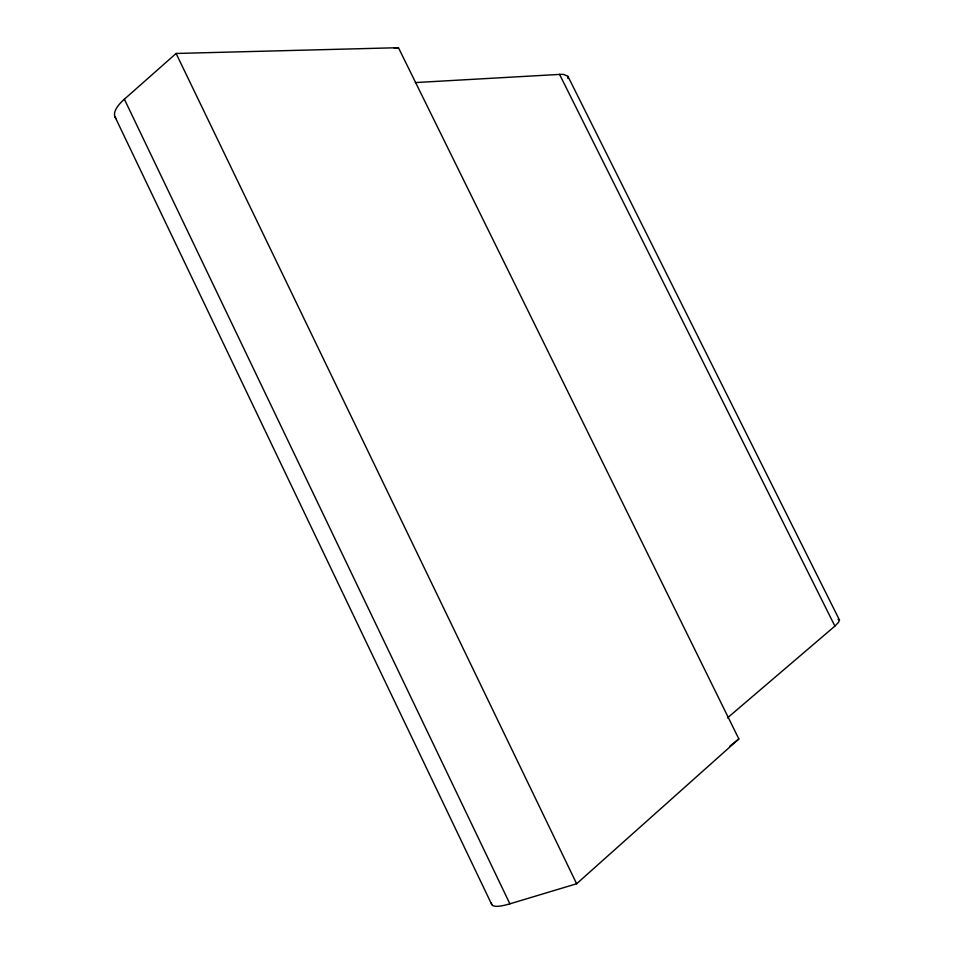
<?xml version="1.0" encoding="UTF-8"?>
<svg xmlns="http://www.w3.org/2000/svg" width="954" height="954" viewBox="0 0 954 954"><rect width="100%" height="100%" fill="white"/><g stroke="black" fill="none" stroke-linecap="round" stroke-linejoin="round"><path stroke-width="1.43" d="M415.395 82.569L561.25 74.317A68.557 16.576 -27 0 1 564.029 74.555L567.916 76.296L839.484 620.088L838.447 622.437L834.893 626.11L727.485 717.885M567.988 78.598L567.916 76.296M491.453 902.997A53.734 11.078 -28.1 0 0 509.877 903.832L576.633 883.762L738.849 738.956L398.45 47.7L176.108 53.472L124.378 99.204A51.921 17.637 -23 0 0 116.388 118.868M729.953 746.028L738.849 738.956M394.181 48.177L398.45 47.7M838.017 619.373L839.484 620.088M559.521 74.329L834.893 626.11M176.108 53.472L576.633 883.762M124.378 99.204L509.877 903.832M115.04 116.937L491.739 904.499"/></g></svg>
